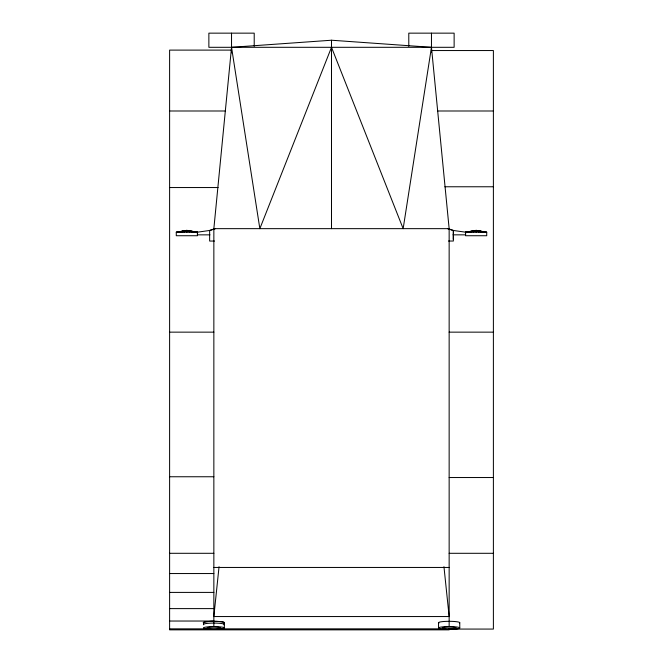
<?xml version="1.0" encoding="UTF-8"?>
<svg xmlns="http://www.w3.org/2000/svg" width="663" height="663" viewBox="0 0 663 663"><rect width="100%" height="100%" fill="white"/><g stroke="black" fill="none" stroke-linecap="round" stroke-linejoin="round"><path stroke-width="0.99" d="M213.851 626.601L213.851 228.652L231.536 47.305L331.5 40.228L431.464 47.305L449.149 228.652L449.149 626.576M219.047 566.699L213.851 616.549L449.149 616.549L443.953 566.699M431.464 47.305L403.154 228.652L331.5 47.305L259.846 228.652L231.536 47.305M184.14 232.191L186.891 230.417L197.499 232.191L197.499 234.851M473.365 232.191L476.109 230.417L486.725 232.191L486.725 235.73L465.501 235.73M181.579 232.191L186.891 230.417L197.143 232.191M214.514 241.05L209.641 241.05L209.641 230.417L214.945 228.652M210.096 230.417L215.4 228.652M470.805 232.191L476.109 230.417L486.369 232.191M179.383 232.191L186.891 230.417L196.082 232.191M468.608 232.191L476.109 230.417L485.308 232.191M177.692 232.191L186.891 230.417L194.392 232.191M466.918 232.191L476.109 230.417L483.617 232.191M176.631 232.191L186.891 230.417L192.195 232.191M465.857 232.191L476.109 230.417L481.421 232.191M197.499 235.73L176.275 235.73L176.275 232.191L186.891 230.417L189.635 232.191M478.86 232.191L476.109 230.417L465.501 232.191L465.501 234.843M210.005 230.417L197.367 232.191L197.367 234.851L210.005 234.851M231.536 50.106L169.612 50.106L169.612 629.85L449.149 629.85L449.149 628.847M431.464 50.545L493.388 50.545L493.388 629.071L449.149 629.071M169.612 110.994L225.345 110.994M437.655 110.994L493.388 110.994M444.881 186.767L493.388 186.767M169.612 187.546L218.119 187.546M213.851 228.652L449.149 228.652M448.486 241.034L453.359 241.034L453.359 230.417L453.268 239.268M176.275 232.191L197.64 232.191M465.36 232.191L486.725 232.191M452.995 234.843L465.633 234.843L465.633 232.191L452.995 230.417M169.612 332.146L213.851 332.146M449.149 332.146L493.388 332.146M169.612 476.755L213.851 476.755M449.149 477.534L493.388 477.534M169.612 553.298L213.851 553.298M449.149 553.298L493.388 553.298M213.851 567.453L449.149 567.453M169.612 573.545L213.851 573.545M169.612 592.407L213.851 592.407M169.612 608.609L213.851 608.609M169.612 621.032L213.851 621.032M224.459 622.698L224.285 627.96M169.612 628.847L206.649 628.847M221.069 628.847L440.895 628.847M448.055 228.652L453.359 230.417M447.6 228.652L452.904 230.417M476.109 230.417L476.109 232.191M459.766 622.698L459.766 627.96A10.616 1.384 0 0 1 443.845 629.162A10.616 1.384 0 0 1 443.845 626.759A10.616 1.384 0 0 1 459.766 627.96M438.541 622.698L438.541 627.96M431.464 33.15L431.464 52.468M408.789 46.294L408.789 33.15L454.13 33.15L454.13 47.305L208.87 47.305L208.87 33.15L254.211 33.15L254.211 46.294M331.5 40.228L331.5 228.652M231.536 33.15L231.536 52.899M186.891 230.417L186.891 232.191M438.898 623.054A10.616 1.384 0 0 1 449.149 621.314A10.616 1.384 0 0 1 459.409 623.054M203.591 623.054A10.616 1.384 0 0 1 213.851 621.314A10.616 1.384 0 0 1 224.102 623.054M203.765 623.054A10.434 1.359 0 0 1 213.851 621.339A10.434 1.359 0 0 1 223.928 623.054M203.765 624.803A10.434 1.359 0 0 1 213.851 623.087A10.434 1.359 0 0 1 223.928 624.803M206.466 628.922A10.434 1.359 0 0 0 223.928 628.317A10.434 1.359 0 0 0 211.149 626.643A10.434 1.359 0 0 0 206.466 628.922M444.169 628.615A7.044 0.92 0 0 0 455.962 628.201A7.044 0.92 0 0 0 447.326 627.074A7.044 0.92 0 0 0 444.169 628.615M208.994 628.599A6.862 0.895 0 0 0 220.481 628.192A6.862 0.895 0 0 0 212.069 627.099A6.862 0.895 0 0 0 208.994 628.599"/></g></svg>
